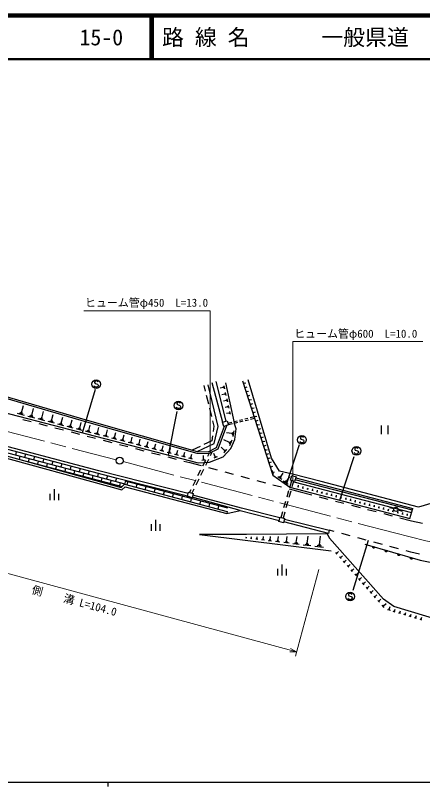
# Model space of a CAD drawing. Units: millimetres, scale not verified. Extents: x 40000 to 680000, y 20000 to 380000.
# Drawn here: x 146895 to 239874, y 204000 to 380000 of the extents above; entities that cross this region are included whole.
import ezdxf
from ezdxf.enums import TextEntityAlignment as Align

# ---------------------------------------------------------------- set-up
doc = ezdxf.new("R2010")
doc.units = ezdxf.units.MM
doc.header["$LTSCALE"] = 1000
doc.linetypes.add('CHAIN', pattern=[18.5, 12, -1.5, 3.5, -1.5])
for name, color, linetype, lineweight in [('M-BGD', 7, 'Continuous', 25), ('M-BGD-EXST', 7, 'Continuous', 25), ('M-BMK', 2, 'CHAIN', 13), ('M-BMK-OTRS', 5, 'Continuous', 25), ('M-BMK-SRVR', 3, 'Continuous', 25), ('M-STR-HTXT', 7, 'Continuous', 13), ('M-STR-STRC', 7, 'Continuous', 25), ('M-TTL', 2, 'Continuous', 140), ('M-TTL-BAND', 7, 'Continuous', 25), ('M-TTL-LINE', 7, 'Continuous', 50)]:
    doc.layers.add(name, color=color, linetype=linetype, lineweight=lineweight)
doc.layers.add('M-TTL-TXT', color=7, linetype='Continuous')
doc.styles.add('ＭＳ ゴシック', font='')
doc.styles.get('ＭＳ ゴシック').set_extended_font_data('MS Gothic')

msp = doc.modelspace()

# ---------------------------------------------------------------- linework, layer by layer
at = {"layer": 'M-BGD'}
for p, q in [((191753, 296213), (194199, 287153)), ((195048, 287409), (192730, 296437)), ((194843, 296133), (196877, 287025)), ((199196, 295952), (199134, 296143)), ((199165, 296048), (199546, 296170)), ((189932, 295527), (190241, 294279)), ((194371, 295089), (193634, 294925)), ((194330, 295273), (194412, 294905)), ((194473, 295498), (194637, 294762)), ((194816, 293962), (194972, 293264)), ((199501, 295000), (199440, 295191)), ((199471, 295095), (199852, 295218)), ((199807, 294048), (199746, 294239)), ((199777, 294143), (200158, 294266)), ((190482, 293308), (190963, 291367)), ((194719, 293574), (194021, 293418)), ((194680, 293748), (194758, 293399)), ((195022, 292262), (195096, 291932)), ((195150, 292464), (195298, 291803)), ((200113, 293096), (200052, 293287)), ((200083, 293191), (200463, 293314)), ((200419, 292144), (200358, 292334)), ((200389, 292239), (200769, 292362)), ((148296, 289311), (148718, 290937)), ((195059, 292097), (194398, 291949)), ((195390, 290657), (194765, 290518)), ((195355, 290813), (195425, 290501)), ((195476, 291004), (195615, 290380)), ((200725, 291192), (200664, 291382)), ((200694, 291287), (201075, 291410)), ((201031, 290240), (200970, 290430)), ((201000, 290335), (201381, 290457)), ((149004, 288694), (147378, 289116)), ((148650, 289003), (147837, 289214)), ((148500, 289259), (148093, 289364)), ((150835, 288638), (150442, 288740)), ((150638, 288689), (151046, 290260)), ((152928, 288081), (153321, 289599)), ((155165, 287487), (155546, 288953)), ((191204, 290396), (191685, 288455)), ((195712, 289254), (195124, 289123)), ((195679, 289401), (195745, 289107)), ((195794, 289581), (195925, 288993)), ((201337, 289288), (201276, 289478)), ((201306, 289383), (201687, 289505)), ((151322, 288092), (149751, 288500)), ((150980, 288391), (150195, 288595)), ((153588, 287504), (152070, 287898)), ((153258, 287793), (152499, 287990)), ((153117, 288032), (152738, 288130)), ((155803, 286930), (154337, 287310)), ((155484, 287208), (154751, 287398)), ((155348, 287439), (154982, 287534)), ((157529, 286860), (157175, 286951)), ((157352, 286906), (157719, 288321)), ((159489, 286338), (159844, 287704)), ((161579, 285783), (161921, 287101)), ((191926, 287485), (192235, 286236)), ((195422, 286961), (196349, 287192)), ((196834, 287314), (197561, 287495)), ((196943, 286966), (197671, 287144)), ((198046, 287616), (198774, 287798)), ((198157, 287262), (198886, 287439)), ((199259, 287919), (199987, 288101)), ((199372, 287557), (200101, 287734)), ((200472, 288222), (201398, 288453)), ((200587, 287852), (201519, 288079)), ((201643, 288336), (201581, 288526)), ((201612, 288431), (201993, 288553)), ((201949, 287384), (201887, 287574)), ((201918, 287479), (202299, 287601)), ((157968, 286368), (156552, 286735)), ((157660, 286637), (156952, 286820)), ((160084, 285819), (158718, 286173)), ((159787, 286078), (159104, 286255)), ((159660, 286293), (159319, 286382)), ((162152, 285282), (160834, 285624)), ((161866, 285532), (161206, 285703)), ((161744, 285740), (161414, 285825)), ((163902, 284998), (163265, 285163)), ((163784, 285199), (163465, 285281)), ((163625, 285240), (163955, 286514)), ((165632, 284709), (165953, 285945)), ((167602, 284188), (167913, 285386)), ((192235, 286236), (192072, 285066)), ((195525, 286622), (196457, 286848)), ((196735, 285154), (196564, 283890)), ((202254, 286432), (202193, 286622)), ((202224, 286527), (202605, 286649)), ((202560, 285480), (202499, 285670)), ((202530, 285575), (202911, 285697)), ((230408, 286413), (230408, 284413)), ((231908, 286413), (231908, 284413)), ((164179, 284756), (162905, 285087)), ((166170, 284239), (164934, 284560)), ((165901, 284474), (165283, 284634)), ((165787, 284669), (165478, 284749)), ((168124, 283733), (166926, 284043)), ((167863, 283960), (167264, 284116)), ((167752, 284149), (167453, 284226)), ((170040, 283235), (168879, 283536)), ((169788, 283456), (169207, 283606)), ((169680, 283638), (169390, 283714)), ((169535, 283676), (169836, 284837)), ((171432, 283174), (171723, 284299)), ((173292, 282682), (173575, 283771)), ((191934, 284076), (191771, 282906)), ((196334, 284565), (195070, 284737)), ((196355, 284723), (196312, 284407)), ((196534, 284860), (196449, 284228)), ((202866, 284527), (202805, 284718)), ((202836, 284623), (203216, 284745)), ((203172, 283575), (203111, 283766)), ((203141, 283671), (203522, 283793)), ((138625, 281831), (171855, 273124)), ((171921, 282747), (170796, 283039)), ((171676, 282961), (171114, 283107)), ((171572, 283138), (171291, 283211)), ((173766, 282268), (172677, 282551)), ((173529, 282475), (172985, 282616)), ((173429, 282647), (173156, 282717)), ((175577, 281799), (174523, 282072)), ((175348, 281999), (174821, 282135)), ((175250, 282165), (174987, 282233)), ((175118, 282199), (175392, 283252)), ((177353, 281338), (176334, 281602)), ((177132, 281531), (176622, 281663)), ((177037, 281692), (176782, 281758)), ((176910, 281725), (177174, 282744)), ((178668, 281260), (178923, 282245)), ((180392, 280803), (180639, 281756)), ((189048, 281636), (187232, 280789)), ((191771, 282906), (189955, 282059)), ((195750, 282545), (194485, 283100)), ((195820, 282703), (195681, 282387)), ((196047, 282792), (195770, 282159)), ((196344, 283039), (195789, 281774)), ((203478, 282623), (203417, 282814)), ((203447, 282719), (203828, 282841)), ((203784, 281671), (203723, 281862)), ((203753, 281766), (204134, 281889)), ((147091, 280388), (146901, 279662)), ((149171, 279843), (148981, 279117)), ((179096, 280885), (178111, 281141)), ((178882, 281072), (178389, 281200)), ((178791, 281228), (178544, 281291)), ((180807, 280441), (179854, 280689)), ((180599, 280622), (180123, 280746)), ((180511, 280772), (180273, 280834)), ((182485, 280006), (181565, 280245)), ((182285, 280181), (181825, 280300)), ((182200, 280326), (181970, 280385)), ((182085, 280355), (182323, 281275)), ((183938, 279747), (183494, 279863)), ((183856, 279887), (183634, 279945)), ((183745, 279916), (183975, 280804)), ((185374, 279485), (185596, 280342)), ((186973, 279062), (187187, 279888)), ((190847, 279421), (191207, 280133)), ((191850, 280431), (191397, 279512)), ((192502, 279295), (192203, 280044)), ((194640, 280737), (193849, 281458)), ((195198, 280952), (194478, 280161)), ((194730, 280836), (194550, 280638)), ((194919, 280845), (194559, 280449)), ((204090, 280719), (204028, 280910)), ((204059, 280814), (204440, 280937)), ((204396, 279767), (204334, 279958)), ((204365, 279862), (204746, 279985)), ((147941, 279390), (147751, 278666)), ((147910, 278623), (171274, 272501)), ((148791, 278392), (148788, 278382)), ((150021, 278845), (149831, 278119)), ((151251, 279298), (151061, 278572)), ((152101, 278300), (151911, 277574)), ((153331, 278753), (153141, 278027)), ((155410, 278208), (155220, 277483)), ((184131, 279579), (183243, 279809)), ((185747, 279159), (184890, 279382)), ((185561, 279322), (185132, 279433)), ((185481, 279457), (185267, 279513)), ((187332, 278748), (186506, 278963)), ((187152, 278905), (186739, 279012)), ((187076, 279035), (186869, 279089)), ((190338, 278470), (189448, 278427)), ((190110, 278570), (189665, 278549)), ((189717, 277191), (190395, 278529)), ((189993, 278676), (189771, 278665)), ((189882, 278671), (189839, 279560)), ((190955, 278615), (190291, 277269)), ((192951, 279257), (192202, 278958)), ((192727, 279276), (192352, 279126)), ((192596, 279332), (192408, 279257)), ((204701, 278815), (204640, 279005)), ((204671, 278910), (205052, 279033)), ((204977, 277958), (205358, 278081)), ((150871, 277847), (150862, 277813)), ((152950, 277302), (152935, 277244)), ((154180, 277755), (153990, 277030)), ((155030, 276757), (155009, 276675)), ((156260, 277210), (156070, 276485)), ((157490, 277663), (157300, 276938)), ((158340, 276665), (158150, 275940)), ((159570, 277118), (159380, 276393)), ((161650, 276573), (161460, 275848)), ((189849, 276373), (189186, 275027)), ((205007, 277863), (204946, 278053)), ((205313, 276911), (205252, 277101)), ((205283, 277006), (205663, 277128)), ((157110, 276212), (157082, 276106)), ((159190, 275667), (159156, 275537)), ((160420, 276120), (160230, 275395)), ((161270, 275122), (161229, 274968)), ((162500, 275575), (162310, 274850)), ((163349, 274577), (163303, 274399)), ((163730, 276028), (163540, 275303)), ((164579, 275031), (164389, 274305)), ((165809, 275484), (165619, 274758)), ((167889, 274939), (167699, 274213)), ((188587, 274961), (189265, 276299)), ((205864, 275197), (205558, 276149)), ((205711, 275673), (206092, 275796)), ((207726, 274106), (206844, 274711)), ((207581, 274368), (207140, 274670)), ((207547, 274554), (207326, 274705)), ((207436, 274629), (208042, 275512)), ((208777, 273629), (209544, 274748)), ((165429, 274033), (165376, 273830)), ((166659, 274486), (166469, 273760)), ((167509, 273488), (167450, 273261)), ((168739, 273941), (168549, 273215)), ((169589, 272943), (169523, 272692)), ((169969, 274394), (169779, 273668)), ((170819, 273396), (170629, 272670)), ((172049, 273849), (171820, 272976)), ((195425, 267532), (172010, 273701)), ((172397, 272824), (172588, 273549)), ((173628, 273275), (173668, 273430)), ((174476, 272276), (174667, 273001)), ((175707, 272727), (175750, 272893)), ((187457, 272731), (188135, 274069)), ((188744, 274130), (188080, 272785)), ((209144, 272966), (208026, 273733)), ((208961, 273297), (208401, 273681)), ((208917, 273533), (208637, 273725)), ((209621, 272516), (210011, 273856)), ((210423, 273724), (210042, 272391)), ((210442, 273587), (237368, 266529)), ((237542, 267053), (210784, 274033)), ((210921, 274460), (237684, 267479)), ((155760, 271844), (155760, 269344)), ((176555, 271728), (176746, 272453)), ((177786, 272180), (177832, 272355)), ((178634, 271180), (178825, 271906)), ((179865, 271632), (179914, 271818)), ((180713, 270633), (180904, 271358)), ((181944, 271084), (181996, 271281)), ((186644, 271127), (187005, 271839)), ((187638, 271888), (187185, 270969)), ((208923, 270116), (209342, 271556)), ((209767, 271430), (209355, 269987)), ((209523, 272369), (236929, 265208)), ((211599, 272343), (211282, 272426)), ((211441, 272385), (211544, 272781)), ((212689, 272058), (212373, 272141)), ((212531, 272100), (212635, 272495)), ((213779, 271774), (213463, 271856)), ((213621, 271815), (213724, 272210)), ((214867, 271489), (214552, 271572)), ((214710, 271530), (214813, 271924)), ((215955, 271205), (215641, 271287)), ((215798, 271246), (215901, 271639)), ((216886, 270962), (216988, 271354)), ((217973, 270678), (218075, 271069)), ((154760, 270844), (154760, 269344)), ((156760, 270844), (156760, 269344)), ((182792, 270085), (182983, 270810)), ((184023, 270536), (184077, 270744)), ((184871, 269537), (185062, 270262)), ((186102, 269988), (186159, 270206)), ((186950, 268989), (187141, 269714)), ((198244, 267008), (187281, 270062)), ((188181, 269440), (188272, 269786)), ((217043, 270921), (216729, 271003)), ((218129, 270637), (217816, 270719)), ((219215, 270353), (218903, 270435)), ((219059, 270394), (219161, 270784)), ((220300, 270070), (219989, 270151)), ((220144, 270111), (220246, 270500)), ((221385, 269787), (221074, 269868)), ((221229, 269827), (221331, 270216)), ((222468, 269503), (222158, 269584)), ((222313, 269544), (222415, 269932)), ((223552, 269220), (223242, 269301)), ((223397, 269261), (223498, 269648)), ((224480, 268978), (224580, 269364)), ((189029, 268441), (189220, 269166)), ((190260, 268893), (190343, 269209)), ((191108, 267893), (191299, 268619)), ((192339, 268345), (192415, 268632)), ((193187, 267346), (193378, 268071)), ((194418, 267797), (194486, 268055)), ((208225, 267715), (208644, 269156)), ((209081, 269026), (208669, 267583)), ((224634, 268938), (224325, 269018)), ((225716, 268655), (225408, 268735)), ((225562, 268695), (225662, 269080)), ((226797, 268372), (226489, 268453)), ((226643, 268413), (226743, 268797)), ((227877, 268090), (227570, 268170)), ((227724, 268130), (227824, 268514)), ((228957, 267808), (228651, 267888)), ((228804, 267848), (228904, 268231)), ((230036, 267526), (229730, 267606)), ((229883, 267566), (229983, 267948)), ((230962, 267284), (231061, 267665)), ((195139, 266314), (198244, 267008)), ((195266, 266798), (195139, 266314)), ((198244, 267008), (207096, 264689)), ((207556, 265415), (207946, 266755)), ((208394, 266622), (208013, 265289)), ((231114, 267244), (230809, 267324)), ((232192, 266963), (231888, 267042)), ((232040, 267003), (232139, 267383)), ((233269, 266682), (232965, 266761)), ((233117, 266721), (233216, 267100)), ((234345, 266400), (234042, 266479)), ((234194, 266440), (234292, 266818)), ((235421, 266119), (235119, 266198)), ((235270, 266159), (235368, 266536)), ((236495, 265838), (236194, 265917)), ((236345, 265878), (236443, 266254)), ((236929, 265208), (237684, 267479)), ((178861, 264873), (178861, 262373)), ((177861, 263873), (177861, 262373)), ((179861, 263873), (179861, 262373)), ((188943, 261544), (218977, 257838)), ((199710, 260719), (199489, 260747)), ((199600, 260733), (199634, 261009)), ((200905, 260572), (200564, 260614)), ((200735, 260593), (200787, 261019)), ((202138, 260540), (201900, 260570)), ((202019, 260555), (202078, 261031)), ((203443, 260417), (203520, 261043)), ((205036, 260264), (205134, 261057)), ((206818, 260091), (206939, 261073)), ((208811, 259899), (208958, 261091)), ((211040, 259683), (211216, 261111)), ((213532, 259443), (213741, 261133)), ((216320, 259173), (216565, 261158)), ((218263, 261388), (218249, 261823)), ((218263, 261388), (218647, 260694)), ((202242, 260407), (201767, 260466)), ((203737, 260222), (203111, 260300)), ((203600, 260398), (203287, 260437)), ((205409, 260016), (204615, 260114)), ((205235, 260239), (204838, 260288)), ((207279, 259785), (206297, 259906)), ((207048, 259938), (206557, 259999)), ((206941, 260076), (206695, 260107)), ((209370, 259527), (208178, 259674)), ((209090, 259713), (208494, 259787)), ((208960, 259880), (208662, 259917)), ((211709, 259238), (210282, 259415)), ((211374, 259461), (210661, 259549)), ((211218, 259661), (210861, 259705)), ((214325, 258916), (212635, 259124)), ((213929, 259179), (213083, 259283)), ((213744, 259417), (213321, 259469)), ((217251, 258554), (215266, 258799)), ((216786, 258864), (215793, 258986)), ((216568, 259143), (216072, 259204)), ((220378, 257007), (220035, 257395)), ((220389, 257190), (220218, 257384)), ((220304, 257287), (220692, 257630)), ((221252, 256019), (220908, 256407)), ((221263, 256202), (221091, 256396)), ((221177, 256299), (221565, 256643)), ((222126, 255030), (221782, 255419)), ((222137, 255213), (221965, 255408)), ((222051, 255311), (222440, 255655)), ((206758, 253660), (206758, 252160)), ((207758, 254660), (207758, 252160)), ((208758, 253660), (208758, 252160)), ((223000, 254041), (222656, 254430)), ((223011, 254224), (222839, 254419)), ((222925, 254322), (223315, 254666)), ((223875, 253051), (223530, 253441)), ((223800, 253332), (224191, 253677)), ((223886, 253234), (223714, 253430)), ((224751, 252060), (224405, 252451)), ((224762, 252244), (224589, 252440)), ((224676, 252342), (225067, 252687)), ((225552, 251351), (225943, 251697)), ((225627, 251069), (225281, 251460)), ((225638, 251253), (225465, 251449)), ((226503, 250077), (226157, 250469)), ((226515, 250262), (226342, 250458)), ((226428, 250360), (226820, 250706)), ((227381, 249085), (227033, 249477)), ((227392, 249270), (227218, 249466)), ((227305, 249368), (227698, 249715)), ((228258, 248092), (227911, 248485)), ((228270, 248277), (228096, 248474)), ((228183, 248375), (228576, 248723)), ((229136, 247098), (228788, 247492)), ((229148, 247284), (228974, 247481)), ((229061, 247382), (229455, 247730)), ((230015, 246104), (229666, 246499)), ((230026, 246290), (229852, 246487)), ((229939, 246388), (230334, 246737)), ((231091, 244887), (230611, 245430)), ((231106, 245143), (230866, 245415)), ((230986, 245279), (231530, 245759)), ((232237, 244441), (232439, 245117)), ((232525, 244171), (231849, 244373)), ((232406, 244390), (232068, 244491)), ((233636, 243839), (233181, 243975)), ((233557, 243987), (233329, 244055)), ((233443, 244021), (233579, 244476)), ((234858, 243474), (234403, 243610)), ((234778, 243621), (234551, 243689)), ((234664, 243655), (234800, 244110)), ((236079, 243109), (235624, 243245)), ((235999, 243256), (235772, 243324)), ((235885, 243290), (236021, 243745)), ((237299, 242744), (236845, 242880)), ((237219, 242892), (236992, 242959)), ((237106, 242925), (237242, 243380)), ((238326, 242561), (238462, 243014)), ((238519, 242379), (238065, 242515)), ((238439, 242527), (238213, 242595)), ((239739, 242015), (239285, 242150)), ((239659, 242162), (239432, 242230)), ((239546, 242196), (239681, 242649))]:
    msp.add_line(p, q, dxfattribs=at)
for points in [[(132649, 296126), (163161, 287261), (188314, 280086), (191004, 280038), (193213, 281063), (195163, 286420)], [(132670, 296515), (163266, 287625), (188370, 280465), (190923, 280419), (192813, 281370), (194623, 286257)], [(188370, 280465), (192288, 282284), (193206, 286204), (190900, 295727)], [(198782, 296598), (205697, 275075), (209523, 272369)], [(210148, 275267), (207170, 276003), (205409, 278933), (200013, 296850)], [(131969, 292598), (188658, 277888), (191177, 278010), (194347, 279275), (196068, 281165), (196981, 283246), (197309, 285664), (196877, 287025)], [(186353, 270891), (165934, 276068), (138882, 283217), (118354, 288640), (118057, 288095), (124447, 286332)], [(186163, 270244), (169620, 274468), (138772, 282567)], [(138500, 281205), (171039, 272276), (171780, 272987), (195266, 266798)], [(139565, 280393), (171181, 271718), (171924, 272431), (195139, 266314)], [(266637, 275839), (253871, 272216), (238914, 267765), (216720, 273613), (210148, 275267)], [(207268, 265311), (198490, 267553), (187409, 270499)], [(208322, 265021), (218563, 262512), (218385, 261787), (208166, 264454)], [(218249, 261823), (217900, 261665), (199636, 261505), (188943, 261544)], [(287877, 242966), (276413, 238835), (273010, 235449), (247908, 240709), (233279, 245088), (230973, 246769), (218647, 260694)], [(226700, 259357), (239323, 255690), (243998, 254730), (257236, 252027), (267954, 251433)]]:
    msp.add_lwpolyline(points, dxfattribs=at)
for points in [[(194199, 287153), (195267, 287475), (195550, 286537), (194483, 286214)], [(210043, 274988), (210992, 274684), (210661, 273648), (209712, 273952)], [(186440, 271187), (187519, 270870), (187241, 269927), (186163, 270244)], [(207315, 265482), (208369, 265190), (208099, 264213), (207045, 264504)]]:
    msp.add_lwpolyline(points, close=True, dxfattribs=at)
for centre, radius, start, end in [((228705, 258830), 354, 172.59978, 335.00496), ((228705, 258830), 283, 174.82382, 332.78092), ((228705, 258830), 212, 178.57014, 329.03459), ((228705, 258830), 142, 186.28187, 321.32286), ((228705, 258830), 100, 196.59953, 311.0052), ((231586, 257994), 354, 172.59978, 335.00496), ((231586, 257994), 283, 174.82382, 332.78092), ((231586, 257994), 212, 178.57014, 329.03459), ((231586, 257994), 142, 186.28187, 321.32286), ((231586, 257994), 100, 196.59953, 311.0052), ((234467, 257157), 354, 172.59978, 335.00496), ((234467, 257157), 283, 174.82382, 332.78092), ((234467, 257157), 212, 178.57014, 329.03459), ((234467, 257157), 142, 186.28187, 321.32286), ((234467, 257157), 100, 196.59953, 311.0052), ((237348, 256320), 354, 172.59978, 335.00496), ((237348, 256320), 283, 174.82382, 332.78092), ((237348, 256320), 212, 178.57014, 329.03459), ((237348, 256320), 142, 186.28187, 321.32286), ((237348, 256320), 100, 196.59953, 311.0052)]:
    msp.add_arc(centre, radius, start, end, dxfattribs=at)
at = {"layer": 'M-BGD-EXST'}
for p, q in [((233312, 267401), (232340, 267635)), ((234279, 267146), (235240, 266869))]:
    msp.add_line(p, q, dxfattribs=at)
msp.add_circle((233798, 267284), 500, dxfattribs=at)
at = {"layer": 'M-BMK'}
for points in [[(115173, 293033), (141925, 285842), (169932, 278574)], [(171476, 278155), (233479, 261875), (240636, 260066), (250005, 258026)]]:
    msp.add_lwpolyline(points, dxfattribs=at)
at = {"layer": 'M-BMK-OTRS'}
for p, q in [((148566, 287810), (150502, 287309)), ((152245, 286858), (154181, 286357)), ((155924, 285907), (157860, 285406)), ((159603, 284955), (161539, 284454)), ((163282, 284004), (165218, 283503)), ((166961, 283052), (168897, 282551)), ((170640, 282101), (172576, 281600)), ((174319, 281149), (176255, 280648)), ((177997, 280197), (179934, 279697)), ((181676, 279246), (183613, 278745)), ((185355, 278294), (186730, 277939)), ((186730, 277939), (189279, 277261)), ((191019, 276798), (192952, 276284)), ((194691, 275822), (196624, 275308)), ((198364, 274845), (200296, 274331)), ((202036, 273869), (203969, 273355)), ((205708, 272892), (207641, 272378)), ((209381, 271916), (211930, 271238)), ((211930, 271238), (214550, 270561)), ((216293, 270111), (218230, 269611)), ((219972, 269160), (221909, 268660)), ((223652, 268210), (225588, 267710)), ((227331, 267259), (229267, 266759)), ((231010, 266309), (232947, 265809)), ((234689, 265358), (237310, 264681)), ((237310, 264681), (239816, 264095)), ((219679, 262213), (218563, 262512)), ((223350, 261230), (221418, 261747)), ((227021, 260247), (225089, 260765)), ((230691, 259264), (228759, 259782)), ((234362, 258281), (232430, 258799)), ((237218, 257517), (236101, 257816)), ((239143, 257069), (237218, 257517))]:
    msp.add_line(p, q, dxfattribs=at)
at = {"layer": 'M-BMK-SRVR'}
msp.add_circle((170708, 278380), 800, dxfattribs=at)
at = {"layer": 'M-STR-HTXT'}
for p, q in [((110676, 261991), (211079, 234735)), ((216183, 253538), (210817, 233770)), ((211079, 234735), (209533, 234766)), ((211079, 234735), (209729, 235490))]:
    msp.add_line(p, q, dxfattribs=at)
for points in [[(191381, 280000), (191381, 312556), (162508, 312556)], [(210243, 273908), (210243, 305550), (239954, 305550)]]:
    msp.add_lwpolyline(points, dxfattribs=at)
at = {"layer": 'M-STR-STRC'}
for p, q in [((165070, 296487), (164979, 296305)), ((164979, 296305), (164979, 296214)), ((164979, 296214), (165070, 296032)), ((165251, 296578), (165070, 296487)), ((165070, 296032), (165615, 295850)), ((165433, 296578), (165251, 296578)), ((165615, 296487), (165433, 296578)), ((165706, 296305), (165615, 296487)), ((165615, 295850), (165706, 295759)), ((165706, 295759), (165797, 295578)), ((162184, 284757), (165217, 294708)), ((164979, 295305), (164888, 295487)), ((165070, 295214), (164979, 295305)), ((165251, 295123), (165070, 295214)), ((165433, 295123), (165251, 295123)), ((165615, 295214), (165433, 295123)), ((165706, 295305), (165615, 295214)), ((165797, 295487), (165706, 295305)), ((165797, 295578), (165797, 295487)), ((183784, 290441), (183693, 290623)), ((183875, 291623), (183784, 291441)), ((183784, 291441), (183784, 291350)), ((183784, 291350), (183875, 291169)), ((183875, 290350), (183784, 290441)), ((184057, 291714), (183875, 291623)), ((183875, 291169), (184420, 290987)), ((184239, 291714), (184057, 291714)), ((184420, 291623), (184239, 291714)), ((184511, 291441), (184420, 291623)), ((184420, 290987), (184511, 290896)), ((184511, 290441), (184420, 290350)), ((184511, 290896), (184602, 290714)), ((184602, 290623), (184511, 290441)), ((184602, 290714), (184602, 290623)), ((181849, 279654), (183839, 289621)), ((184057, 290260), (183875, 290350)), ((184239, 290260), (184057, 290260)), ((184420, 290350), (184239, 290260)), ((212053, 283780), (211962, 283598)), ((211962, 283598), (211962, 283507)), ((211962, 283507), (212053, 283326)), ((212235, 283871), (212053, 283780)), ((212417, 283871), (212235, 283871)), ((212598, 283780), (212417, 283871)), ((212689, 283598), (212598, 283780)), ((208761, 272908), (211747, 282037)), ((211962, 282598), (211871, 282780)), ((212053, 282507), (211962, 282598)), ((212053, 283326), (212598, 283144)), ((212235, 282416), (212053, 282507)), ((212417, 282416), (212235, 282416)), ((212598, 282507), (212417, 282416)), ((212598, 283144), (212689, 283053)), ((212689, 282598), (212598, 282507)), ((212689, 283053), (212780, 282871)), ((212780, 282780), (212689, 282598)), ((212780, 282871), (212780, 282780)), ((224391, 280058), (224300, 280240)), ((224482, 281240), (224391, 281058)), ((224391, 281058), (224391, 280968)), ((224391, 280968), (224482, 280786)), ((224482, 279968), (224391, 280058)), ((224664, 281331), (224482, 281240)), ((224482, 280786), (225027, 280604)), ((224664, 279877), (224482, 279968)), ((224845, 281331), (224664, 281331)), ((224845, 279877), (224664, 279877)), ((225027, 281240), (224845, 281331)), ((225027, 279968), (224845, 279877)), ((225118, 281058), (225027, 281240)), ((225027, 280604), (225118, 280513)), ((225118, 280058), (225027, 279968)), ((225118, 280513), (225209, 280331)), ((225209, 280240), (225118, 280058)), ((225209, 280331), (225209, 280240)), ((220941, 269386), (224284, 279336)), ((227444, 260134), (223955, 248724)), ((222956, 246827), (222865, 247009)), ((223047, 248009), (222956, 247827)), ((222956, 247827), (222956, 247736)), ((222956, 247736), (223047, 247554)), ((223047, 246736), (222956, 246827)), ((223229, 248100), (223047, 248009)), ((223047, 247554), (223592, 247373)), ((223229, 246645), (223047, 246736)), ((223411, 248100), (223229, 248100)), ((223411, 246645), (223229, 246645)), ((223592, 248009), (223411, 248100)), ((223592, 246736), (223411, 246645)), ((223683, 247827), (223592, 248009)), ((223592, 247373), (223683, 247282)), ((223683, 246827), (223592, 246736)), ((223683, 247282), (223774, 247100)), ((223774, 247009), (223683, 246827)), ((223774, 247100), (223774, 247009))]:
    msp.add_line(p, q, dxfattribs=at)
for centre in [(165342, 295850), (184148, 290987), (212326, 283144), (224755, 280604), (223320, 247373)]:
    msp.add_circle(centre, 1000, dxfattribs=at)
at = {"layer": 'M-TTL'}
msp.add_line((680000, 380000), (40000, 380000), dxfattribs=at)
at = {"layer": 'M-TTL-BAND'}
for p, q in [((40000, 205000), (579000, 205000)), ((168000, 205000), (168000, 204000))]:
    msp.add_line(p, q, dxfattribs=at)
at = {"layer": 'M-TTL-LINE'}
for p, q in [((177750, 380000), (177750, 370000)), ((178250, 380000), (178250, 370000)), ((40000, 370000), (680000, 370000))]:
    msp.add_line(p, q, dxfattribs=at)

# ---------------------------------------------------------------- texts
at = {"layer": 'M-STR-HTXT', "style": 'ＭＳ ゴシック'}
for s, p in [('ヒューム管φ450\u3000L=13.0', (176836, 314433)), ('ヒューム管φ600\u3000L=10.0', (224607, 307360))]:
    msp.add_text(s, height=1833, dxfattribs=at).set_placement(p, align=Align.MIDDLE_CENTER)
msp.add_text('側\u3000\u3000溝 L=104.0', height=1833, rotation=344.812, dxfattribs=at).set_placement((159960, 244985), align=Align.BOTTOM_CENTER)
at = {"layer": 'M-TTL-TXT', "style": 'ＭＳ ゴシック'}
for s, p in [('15-0', (161521, 375000)), ('路 線 名', (180380, 375000)), ('一般県道\u3000柿木山口線', (216734, 375000))]:
    msp.add_text(s, height=3666, dxfattribs=at).set_placement(p, align=Align.MIDDLE_LEFT)

doc.saveas('drawing.dxf')
